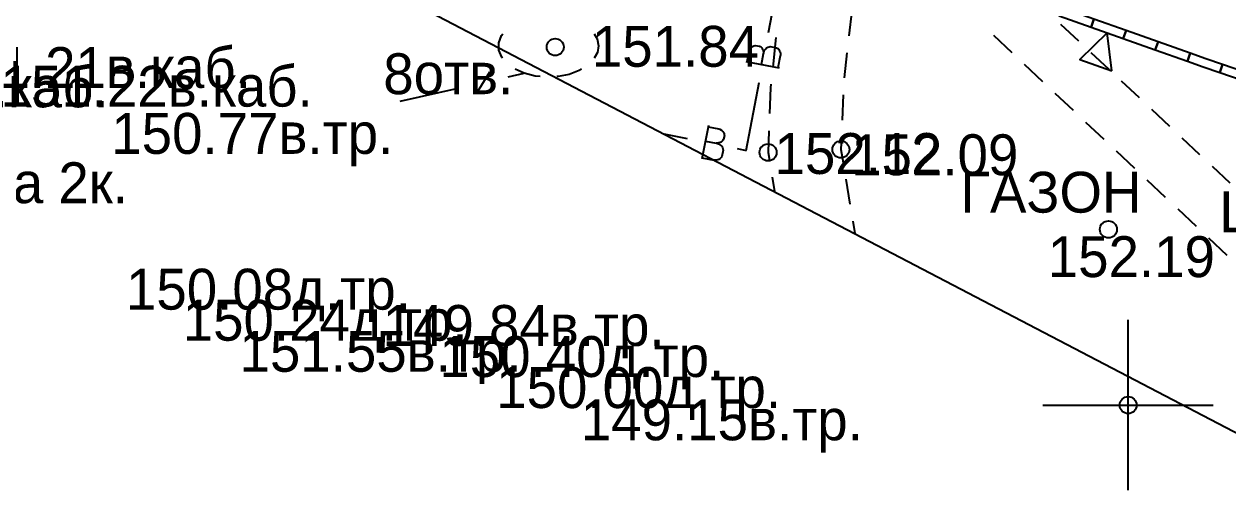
# Model space of a CAD drawing. Header units: metres. Extents: x -2743 to 126, y 13412 to 13916.
# Drawn here: x -1882.41 to -1847.07, y 13597.36 to 13611.19 of the extents above; entities that cross this region are included whole.
import ezdxf

# ---------------------------------------------------------------- set-up
doc = ezdxf.new("R2010")
doc.units = ezdxf.units.M
for name, color, linetype in [('0_геоподоснова', 7, 'Continuous'), ('output[1-12]_3_ДЖКХ-24_03233kl$0$Красные линии', 7, 'Continuous'), ('output[1-12]_3_ДЖКХ-24_03233tp$0$Горизонтали', 7, 'Continuous'), ('output[1-12]_3_ДЖКХ-24_03233tp$0$Граница улицы', 7, 'Continuous'), ('output[1-12]_3_ДЖКХ-24_03233tp$0$Колодцы', 7, 'Continuous'), ('output[1-12]_3_ДЖКХ-24_03233tp$0$Леса и газоны', 7, 'Continuous'), ('output[1-12]_3_ДЖКХ-24_03233up$0$Водопровод', 7, 'Continuous'), ('output[1-12]_3_ДЖКХ-24_03233up$0$Кабели', 7, 'Continuous'), ('output[1-12]_3_ДЖКХ-24_03233up$0$Кабель связи', 7, 'Continuous'), ('output[1-12]_3_ДЖКХ-24_03233up$0$Кабель электрический', 7, 'Continuous'), ('output[1-12]_brd$0$Граница заказа', 7, 'Continuous'), ('output[1-12]_brd$0$Координатные кресты', 7, 'Continuous'), ('output[23]_brd$0$Координатные кресты', 7, 'Continuous')]:
    doc.layers.add(name, color=color, linetype=linetype)

msp = doc.modelspace()

# ---------------------------------------------------------------- linework, layer by layer
at = {"layer": '0_геоподоснова'}
for points in [[(-1850, 13597.5), (-1850, 13602.5)], [(-1852.5, 13600), (-1847.5, 13600)]]:
    msp.add_lwpolyline(points, dxfattribs=at)
at = {"layer": 'output[1-12]_3_ДЖКХ-24_03233kl$0$Красные линии'}
for points in [[(-1851.004, 13611.33), (-1851.946, 13611.663), (-1852.03, 13611.428), (-1851.087, 13611.094), (-1851.004, 13611.33)], [(-1850.061, 13610.996), (-1851.004, 13611.33), (-1851.087, 13611.094), (-1850.144, 13610.761), (-1850.061, 13610.996)], [(-1850.478, 13609.818), (-1850.616, 13610.927), (-1851.421, 13610.151), (-1850.478, 13609.818)], [(-1849.118, 13610.663), (-1850.061, 13610.996), (-1850.144, 13610.761), (-1849.202, 13610.427), (-1849.118, 13610.663)], [(-1848.176, 13610.329), (-1849.118, 13610.663), (-1849.202, 13610.427), (-1848.259, 13610.094), (-1848.176, 13610.329)], [(-1847.715, 13610.166), (-1848.176, 13610.329), (-1848.259, 13610.094), (-1847.797, 13609.93), (-1847.313, 13609.765), (-1847.232, 13610.002), (-1847.715, 13610.166)], [(-1846.286, 13609.679), (-1847.232, 13610.002), (-1847.313, 13609.765), (-1846.366, 13609.442), (-1846.286, 13609.679)]]:
    msp.add_lwpolyline(points, close=True, dxfattribs=at)
at = {"layer": 'output[1-12]_3_ДЖКХ-24_03233tp$0$Горизонтали'}
for centre in [(-1860.572, 13607.421), (-1858.433, 13607.506), (-1850.58, 13605.16)]:
    msp.add_circle(centre, 0.25, dxfattribs=at)
at = {"layer": 'output[1-12]_3_ДЖКХ-24_03233tp$0$Граница улицы'}
for points in [[(-1858.115, 13611.584), (-1858.198, 13610.844)], [(-1851.451, 13610.686), (-1851.976, 13611.178)], [(-1860.34, 13610.788), (-1860.434, 13609.923)], [(-1853.404, 13610.345), (-1853.941, 13610.852)], [(-1858.254, 13610.347), (-1858.337, 13609.607)], [(-1850.561, 13609.851), (-1851.086, 13610.344)], [(-1852.503, 13609.495), (-1853.04, 13610.002)], [(-1860.489, 13609.426), (-1860.5, 13609.319), (-1860.529, 13608.557)], [(-1849.671, 13609.017), (-1850.196, 13609.509)], [(-1858.37, 13609.109), (-1858.399, 13608.364)], [(-1851.602, 13608.645), (-1852.139, 13609.152)], [(-1848.781, 13608.182), (-1849.306, 13608.675)], [(-1850.701, 13607.795), (-1851.238, 13608.302)], [(-1860.548, 13608.057), (-1860.572, 13607.421), (-1860.534, 13607.191)], [(-1858.419, 13607.865), (-1858.433, 13607.506), (-1858.37, 13607.125)], [(-1847.891, 13607.348), (-1848.416, 13607.84)], [(-1849.8, 13606.945), (-1850.338, 13607.452)], [(-1847.001, 13606.513), (-1847.526, 13607.006)], [(-1860.453, 13606.697), (-1860.382, 13606.268)], [(-1858.288, 13606.632), (-1858.166, 13605.897)], [(-1848.899, 13606.095), (-1849.437, 13606.602)], [(-1847.998, 13605.245), (-1848.536, 13605.752)], [(-1858.084, 13605.404), (-1858.023, 13605.037)], [(-1847.097, 13604.395), (-1847.635, 13604.902)]]:
    msp.add_lwpolyline(points, dxfattribs=at)
at = {"layer": 'output[1-12]_3_ДЖКХ-24_03233tp$0$Колодцы'}
msp.add_circle((-1866.82, 13610.513), 0.25, dxfattribs=at)
at = {"layer": 'output[1-12]_3_ДЖКХ-24_03233up$0$Водопровод'}
for points in [[(-1860.554, 13610.94), (-1860.173, 13612.929)], [(-1861.187, 13610.086), (-1861.127, 13610.399), (-1861.116, 13610.427), (-1861.088, 13610.473), (-1861.052, 13610.514), (-1861.033, 13610.529), (-1861.012, 13610.542), (-1860.985, 13610.552), (-1860.953, 13610.559), (-1860.938, 13610.56), (-1860.824, 13610.538), (-1860.803, 13610.529), (-1860.776, 13610.51), (-1860.759, 13610.492), (-1860.742, 13610.471), (-1860.727, 13610.44), (-1860.716, 13610.402), (-1860.709, 13610.368), (-1860.706, 13610.321), (-1860.695, 13610.358), (-1860.685, 13610.39), (-1860.662, 13610.435), (-1860.64, 13610.461), (-1860.616, 13610.485), (-1860.579, 13610.509), (-1860.54, 13610.522), (-1860.507, 13610.525), (-1860.32, 13610.489), (-1860.303, 13610.482), (-1860.279, 13610.466), (-1860.254, 13610.441), (-1860.232, 13610.404), (-1860.219, 13610.373), (-1860.208, 13610.323), (-1860.204, 13610.294), (-1860.207, 13610.267)], [(-1861.223, 13610.092), (-1860.243, 13609.905)], [(-1860.767, 13610.005), (-1860.706, 13610.321)], [(-1860.275, 13609.911), (-1860.207, 13610.267)], [(-1861.217, 13607.478), (-1860.836, 13609.467)], [(-1863.635, 13607.967), (-1862.949, 13607.828)], [(-1862.32, 13608.208), (-1862.517, 13607.23)], [(-1862.327, 13608.172), (-1862.014, 13608.109), (-1861.986, 13608.098), (-1861.941, 13608.07), (-1861.9, 13608.033), (-1861.885, 13608.014), (-1861.872, 13607.993), (-1861.862, 13607.966), (-1861.856, 13607.934), (-1861.855, 13607.919), (-1861.878, 13607.805), (-1861.888, 13607.785), (-1861.906, 13607.758), (-1861.925, 13607.741), (-1861.946, 13607.724), (-1861.977, 13607.709), (-1862.016, 13607.698), (-1862.049, 13607.691), (-1862.097, 13607.69), (-1862.06, 13607.678), (-1862.027, 13607.668), (-1861.983, 13607.644), (-1861.957, 13607.621), (-1861.933, 13607.598), (-1861.91, 13607.56), (-1861.897, 13607.522), (-1861.894, 13607.489), (-1861.932, 13607.302), (-1861.939, 13607.284), (-1861.955, 13607.261), (-1861.981, 13607.236), (-1862.018, 13607.215), (-1862.049, 13607.202), (-1862.099, 13607.191), (-1862.128, 13607.187), (-1862.156, 13607.191)], [(-1862.412, 13607.753), (-1862.097, 13607.69)], [(-1862.511, 13607.262), (-1862.156, 13607.191)], [(-1861.479, 13607.531), (-1861.217, 13607.478)]]:
    msp.add_lwpolyline(points, dxfattribs=at)
at = {"layer": 'output[1-12]_3_ДЖКХ-24_03233up$0$Кабель связи'}
for points in [[(-1868.363, 13610.189), (-1868.387, 13610.218), (-1868.471, 13610.425), (-1868.476, 13610.639), (-1868.401, 13610.848), (-1868.361, 13610.899)], [(-1865.674, 13610.899), (-1865.591, 13610.757), (-1865.551, 13610.545)], [(-1865.551, 13610.545), (-1865.582, 13610.357), (-1865.672, 13610.189)], [(-1869.135, 13609.153), (-1868.735, 13609.787)], [(-1868.203, 13609.635), (-1867.727, 13609.742)], [(-1867.266, 13609.647), (-1867.41, 13609.661), (-1867.727, 13609.742), (-1867.992, 13609.861)], [(-1866.045, 13609.865), (-1866.114, 13609.822), (-1866.406, 13609.711), (-1866.732, 13609.646), (-1866.768, 13609.644)], [(-1871.373, 13608.92), (-1869.666, 13609.305)]]:
    msp.add_lwpolyline(points, dxfattribs=at)
at = {"layer": 'output[1-12]_brd$0$Граница заказа'}
msp.add_lwpolyline([(-2346.581, 13797.271), (-2166.599, 13756.435), (-2146.461, 13744.448), (-2137.057, 13735.438), (-2116.083, 13730.556), (-2106.947, 13730.964), (-2106.947, 13685.73), (-2024.861, 13668.702), (-2016.466, 13689.267), (-1943.717, 13663.309), (-1875.376, 13614.096), (-1826.303, 13588.476), (-1816.168, 13541.725), (-1765.892, 13527.485), (-1735.115, 13529.544), (-1686.146, 13524.756), (-1676.411, 13564.262), (-1525.599, 13535.005), (-1412.062, 13512.979), (-1427.758, 13454.715), (-1407.548, 13450.243), (-1398.752, 13489.999), (-1344.683, 13479.798), (-1272.603, 13462.997)], dxfattribs=at)
at = {"layer": 'output[1-12]_brd$0$Координатные кресты'}
msp.add_circle((-1850, 13600), 0.25, dxfattribs=at)
at = {"layer": 'output[23]_brd$0$Координатные кресты'}
msp.add_circle((-1850, 13600), 0.25, dxfattribs=at)

# ---------------------------------------------------------------- texts
at = {"layer": 'output[1-12]_3_ДЖКХ-24_03233tp$0$Горизонтали'}
for s, p in [('152.12', (-1860.382, 13606.787)), ('152.09', (-1858.132, 13606.75)), ('152.19', (-1852.36, 13603.759))]:
    msp.add_text(s, height=1.2, dxfattribs=at).set_placement(p)
at = {"layer": 'output[1-12]_3_ДЖКХ-24_03233tp$0$Граница улицы'}
msp.add_text('Ц', height=1.2, dxfattribs=at).set_placement((-1847.324, 13605.076))
at = {"layer": 'output[1-12]_3_ДЖКХ-24_03233tp$0$Колодцы'}
msp.add_text('151.84', height=1.2, dxfattribs=at).set_placement((-1865.745, 13609.934))
at = {"layer": 'output[1-12]_3_ДЖКХ-24_03233tp$0$Леса и газоны'}
msp.add_text('ГАЗОН', height=1.2, dxfattribs=at).set_placement((-1854.925, 13605.651))
at = {"layer": 'output[1-12]_3_ДЖКХ-24_03233up$0$Водопровод'}
msp.add_text('149.15в.тр.', height=1.2, dxfattribs=at).set_placement((-1866.068, 13598.969))
at = {"layer": 'output[1-12]_3_ДЖКХ-24_03233up$0$Кабели'}
msp.add_text('2тр.аб-та 2к.', height=1.2, dxfattribs=at).set_placement((-1888.79, 13605.929))
at = {"layer": 'output[1-12]_3_ДЖКХ-24_03233up$0$Кабель связи'}
for s, p in [('8отв.', (-1871.868, 13609.129)), ('150.77в.тр.', (-1879.854, 13607.377)), ('150.08д.тр.', (-1879.422, 13602.804)), ('150.24д.тр.', (-1877.755, 13601.892)), ('149.84в.тр.', (-1871.887, 13601.739)), ('151.55в.тр.', (-1876.088, 13600.98)), ('150.40д.тр.', (-1870.22, 13600.827)), ('150.00д.тр.', (-1868.553, 13599.915))]:
    msp.add_text(s, height=1.2, dxfattribs=at).set_placement(p)
at = {"layer": 'output[1-12]_3_ДЖКХ-24_03233up$0$Кабель электрический'}
for s, p in [('151.21в.каб.', (-1884.919, 13609.311)), ('151.44в.каб.', (-1889.096, 13608.743)), ('151.22в.каб.', (-1883.104, 13608.764))]:
    msp.add_text(s, height=1.2, dxfattribs=at).set_placement(p)

doc.saveas('drawing.dxf')
